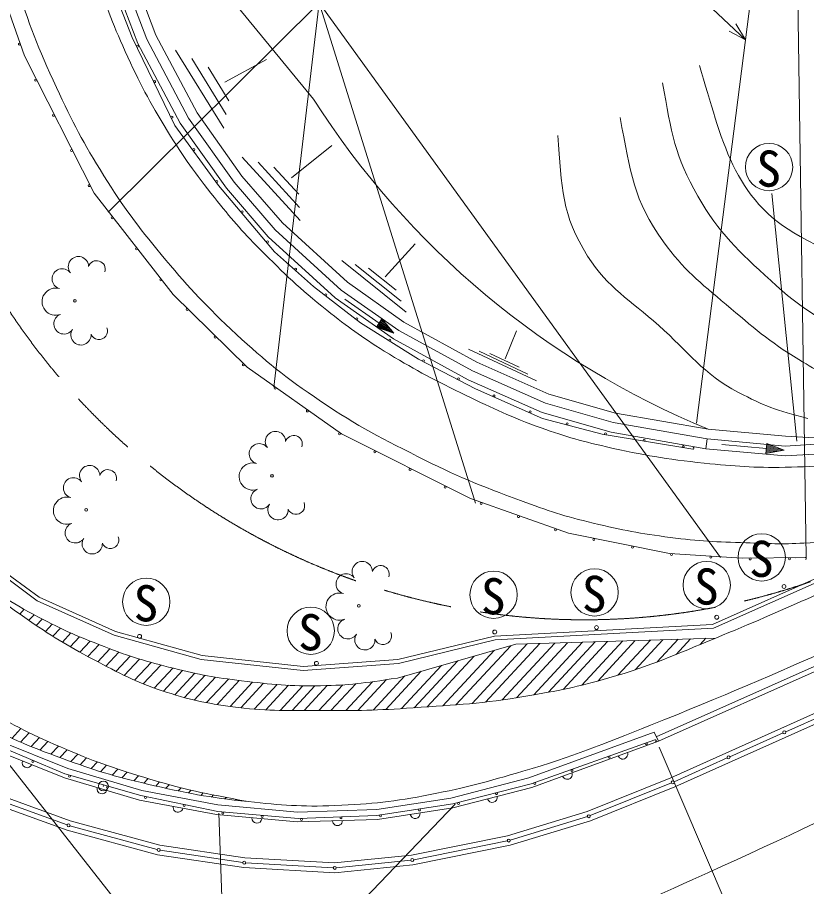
# Model space of a CAD drawing. Units: millimetres, scale not verified. Extents: x 40000 to 680000, y 20000 to 380000.
# Drawn here: x 294863 to 334892, y 243465 to 287534 of the extents above; entities that cross this region are included whole.
import ezdxf
from ezdxf.enums import TextEntityAlignment as Align

# ---------------------------------------------------------------- set-up
doc = ezdxf.new("R2010")
doc.units = ezdxf.units.MM
doc.header["$LTSCALE"] = 1000
doc.header["$PDMODE"] = 32
doc.header["$PDSIZE"] = 500
doc.linetypes.add('CHAIN', pattern=[18.5, 12, -1.5, 3.5, -1.5])
for name, color, linetype, lineweight in [('M-BGD', 7, 'Continuous', 13), ('M-BMK', 2, 'CHAIN', 13), ('M-STR-HTXT', 7, 'Continuous', 13), ('M-STR-STRC', 7, 'Continuous', 13), ('M-STR-STRD', 4, 'Continuous', 13), ('M-WORK', 1, 'Continuous', 13)]:
    doc.layers.add(name, color=color, linetype=linetype, lineweight=lineweight)
doc.styles.add('ＭＳ ゴシック', font='')
doc.styles.get('ＭＳ ゴシック').set_extended_font_data('MS Gothic')

msp = doc.modelspace()

# ---------------------------------------------------------------- linework, layer by layer
at = {"layer": 'M-BGD'}
for p, q in [((300973, 286215), (299538, 289999)), ((301429, 286421), (300013, 290157)), ((300487, 290316), (301885, 286628)), ((301885, 286628), (303974, 282692)), ((303121, 282166), (300973, 286215)), ((303548, 282429), (301429, 286421)), ((303974, 282692), (306253, 279486)), ((305465, 278868), (303121, 282166)), ((305859, 279177), (303548, 282429)), ((306253, 279486), (308304, 277110)), ((307946, 276761), (305859, 279177)), ((307587, 276412), (305465, 278868)), ((311291, 273711), (307946, 276761)), ((308304, 277110), (311604, 274102)), ((310977, 273321), (307587, 276412)), ((314204, 271660), (311291, 273711)), ((311604, 274102), (314469, 272085)), ((313939, 271235), (310977, 273321)), ((311465, 273243), (313214, 272038)), ((313356, 272243), (313072, 271832)), ((313129, 271914), (313425, 271710)), ((313602, 271649), (313157, 271955)), ((313185, 271996), (313778, 271588)), ((313955, 271527), (313214, 272038)), ((313242, 272079), (313835, 271670)), ((313715, 271814), (313270, 272120)), ((313299, 272161), (313595, 271957)), ((313475, 272100), (313327, 272202)), ((313955, 271527), (313356, 272243)), ((314469, 272085), (318172, 270055)), ((313955, 271527), (313072, 271832)), ((313248, 271771), (313100, 271873)), ((317950, 269606), (314204, 271660)), ((317728, 269158), (313939, 271235)), ((318172, 270055), (321821, 268439)), ((321650, 267968), (317950, 269606)), ((321480, 267496), (317728, 269158)), ((321821, 268439), (325195, 267476)), ((325083, 266988), (321650, 267968)), ((324972, 266500), (321480, 267496)), ((325195, 267476), (329906, 266656)), ((329841, 266160), (325083, 266988)), ((329906, 266656), (333820, 266305)), ((329775, 265664), (324972, 266500)), ((333820, 266305), (338174, 266056)), ((329775, 265664), (329841, 266160)), ((333812, 265803), (329841, 266160)), ((330600, 265874), (332852, 265675)), ((332874, 265924), (332830, 265426)), ((333398, 265727), (332860, 265774)), ((332865, 265824), (333223, 265792)), ((333049, 265858), (332869, 265874)), ((333748, 265595), (332874, 265924)), ((338174, 266056), (333812, 265803)), ((333804, 265302), (329775, 265664)), ((333748, 265595), (332830, 265426)), ((333013, 265460), (332834, 265475)), ((332838, 265525), (333197, 265494)), ((333381, 265528), (332843, 265575)), ((332847, 265625), (333564, 265562)), ((333748, 265595), (332852, 265675)), ((332856, 265725), (333573, 265661)), ((338243, 265559), (333804, 265302)), ((334326, 260133), (334826, 260143)), ((327265, 251059), (345452, 259149)), ((327373, 250838), (345548, 258922)), ((328005, 248984), (342154, 255319)), ((328201, 248523), (342353, 254860)), ((333831, 251318), (336525, 252524)), ((327153, 251290), (320801, 248975)), ((327373, 250838), (327153, 251290)), ((331001, 250051), (333694, 251257)), ((297420, 249458), (293681, 250956)), ((327373, 250838), (320949, 248497)), ((297255, 248985), (293461, 250505)), ((328171, 248784), (330864, 249990)), ((301173, 248341), (297420, 249458)), ((301055, 247855), (297255, 248985)), ((320801, 248975), (316845, 247955)), ((323761, 247270), (328005, 248984)), ((323913, 247062), (328033, 248725)), ((293559, 248244), (297536, 246808)), ((305033, 247617), (301173, 248341)), ((320949, 248497), (316946, 247465)), ((323928, 246798), (328201, 248523)), ((293353, 247787), (297385, 246331)), ((293529, 247989), (297389, 246595)), ((304964, 247121), (301055, 247855)), ((316845, 247955), (313086, 247370)), ((309071, 247242), (305033, 247617)), ((313086, 247370), (309071, 247242)), ((316946, 247465), (313133, 246871)), ((319726, 246043), (323761, 247270)), ((297536, 246808), (302081, 245571)), ((309056, 246741), (304964, 247121)), ((313133, 246871), (309056, 246741)), ((319848, 245558), (323928, 246798)), ((319857, 245822), (323772, 247012)), ((297532, 246550), (301959, 245345)), ((297385, 246331), (301978, 245081)), ((314853, 245061), (319726, 246043)), ((302081, 245571), (306396, 244927)), ((314928, 244566), (319848, 245558)), ((314965, 244829), (319712, 245785)), ((301978, 245081), (306345, 244429)), ((302105, 245314), (306295, 244689)), ((310954, 244667), (314853, 245061)), ((306396, 244927), (310954, 244667)), ((306444, 244673), (310885, 244420)), ((311034, 244423), (314817, 244807)), ((306345, 244429), (310965, 244165)), ((310965, 244165), (314928, 244566))]:
    msp.add_line(p, q, dxfattribs=at)
msp.add_lwpolyline([(292256, 302323), (292391, 296349), (293366, 290837), (295224, 285583), (298757, 278621), (302773, 273491), (306514, 269807), (311294, 266417), (317839, 263134), (322814, 261378), (327939, 260354), (331616, 260123), (334826, 260143)], dxfattribs=at)
for centre, radius in [((294962, 286175), 50), ((295792, 284352), 50), ((296697, 282569), 50), ((297602, 280785), 50), ((298507, 279002), 50), ((299671, 277372), 50), ((300904, 275797), 50), ((302137, 274222), 50), ((297784, 273159), 69.2), ((303473, 272731), 50), ((304898, 271328), 50), ((306323, 269924), 50), ((307939, 268735), 50), ((309570, 267578), 50), ((311201, 266421), 50), ((312989, 265511), 50), ((314777, 264614), 50), ((307778, 264293), 69.2), ((316565, 263717), 50), ((318388, 262888), 50), ((298355, 262564), 69.2), ((320274, 262222), 50), ((322160, 261556), 50), ((324102, 261070), 50), ((326064, 260678), 50), ((328033, 260298), 50), ((330029, 260173), 50), ((332030, 260076), 50), ((334030, 260088), 50), ((333746, 258681), 100), ((312182, 257698), 69.2), ((330333, 257121), 100), ((324235, 256600), 100), ((301058, 256151), 100), ((319075, 256374), 100), ((310031, 254786), 100), ((333763, 251288), 75), ((330933, 250021), 75), ((328103, 248753), 75), ((323844, 247033), 75), ((297460, 246570), 75), ((319786, 245800), 75), ((302031, 245325), 75), ((306369, 244678), 75), ((314892, 244814), 75), ((310960, 244416), 75)]:
    msp.add_circle(centre, radius, dxfattribs=at)
for centre, radius, start, end in [((297958, 274896), 514, 0.2842, 217.1541), ((298886, 274765), 436, 342.1541, 162.154), ((297140, 274276), 514, 37.1541, 254.024), ((296805, 273121), 689, 73.7191, 290.589), ((297225, 271994), 514, 110.2842, 327.1541), ((298088, 271437), 514, 147.1541, 4.024), ((299004, 271638), 436, 202.1541, 22.1541), ((307952, 266030), 514, 0.2842, 217.1541), ((308881, 265899), 436, 342.1541, 162.154), ((307134, 265410), 514, 37.1541, 254.024), ((306799, 264255), 689, 73.7191, 290.589), ((298530, 264301), 514, 0.2842, 217.1541), ((299458, 264170), 436, 342.1541, 162.154), ((297711, 263681), 514, 37.1541, 254.024), ((307220, 263128), 514, 110.2842, 327.1541), ((297377, 262526), 689, 73.7191, 290.589), ((308083, 262571), 514, 147.1541, 4.024), ((308998, 262772), 436, 202.1541, 22.1541), ((297797, 261399), 514, 110.2842, 327.1541), ((298660, 260842), 514, 147.1541, 4.024), ((299576, 261042), 436, 202.1541, 22.1541), ((334827, 260093), 50, 270.367, 90.367), ((312357, 259436), 514, 0.2842, 217.1541), ((313285, 259305), 436, 342.1541, 162.154), ((311538, 258815), 514, 37.1541, 254.024), ((311204, 257660), 689, 73.7191, 290.589), ((311624, 256534), 514, 110.2842, 327.1541), ((312487, 255977), 514, 147.1541, 4.024), ((313403, 256177), 436, 202.1541, 22.1541), ((325570, 250181), 250, 200.0245, 20.0245), ((295358, 249745), 250, 158.1602, 338.1602), ((322752, 249154), 250, 200.0245, 20.0245), ((299155, 248420), 250, 163.4403, 343.4403), ((318948, 247981), 250, 194.4589, 14.4589), ((303010, 247488), 250, 169.3689, 349.3689), ((307010, 246931), 250, 174.6884, 354.6884), ((311094, 246806), 250, 181.831, 1.831), ((315040, 247168), 250, 188.85, 8.85)]:
    msp.add_arc(centre, radius, start, end, dxfattribs=at)
msp.add_point((299228, 248568), dxfattribs=at)
at = {"layer": 'M-BMK'}
msp.add_arc((323623, 291992), 35000, 200.7328, 294.6011, dxfattribs=at)
at = {"layer": 'M-STR-HTXT'}
for p, q in [((313570, 303591), (331787, 286400)), ((329308, 266963), (333206, 297531)), ((334875, 260149), (334431, 289040)), ((299475, 277658), (310162, 288264)), ((310162, 288264), (307864, 268793)), ((318106, 262902), (310162, 288264)), ((310162, 288264), (330531, 260143)), ((331787, 286400), (331304, 287199)), ((331787, 286400), (330960, 286836)), ((334400, 266042), (333131, 278605)), ((293646, 250667), (305487, 235578)), ((327406, 250528), (337032, 228094)), ((317067, 247649), (305487, 235578)), ((305487, 235578), (305083, 247186))]:
    msp.add_line(p, q, dxfattribs=at)
for points in [[(329117, 265638), (324530, 266400), (321502, 267201), (318098, 268707), (315201, 270199), (312262, 272053), (309888, 273884), (307905, 275651), (305070, 279004), (302854, 282056), (300681, 286514), (299135, 290495), (298299, 293906), (297662, 297223), (297218, 300546), (297204, 301986)], [(279853, 293817), (279157, 292276), (277649, 288688), (277061, 285893), (276369, 281957), (276295, 278372), (276738, 273928), (278315, 267904), (280283, 263547), (283111, 259304), (286358, 255734), (289598, 253034), (293561, 250733), (297269, 249184), (301127, 248078), (305032, 247269), (309123, 246911), (313082, 247070), (316945, 247658), (320923, 248678), (327193, 250904)]]:
    msp.add_lwpolyline(points, dxfattribs=at)
for centre, radius in [((300951, 286074), 50), ((301827, 284276), 50), ((302704, 282479), 50), ((303808, 280828), 50), ((332987, 279943), 1200), ((304983, 279209), 50), ((306259, 277675), 50), ((307550, 276148), 50), ((308977, 274763), 50), ((310501, 273474), 50), ((312085, 272253), 50), ((313758, 271168), 50), ((315458, 270123), 50), ((317236, 269208), 50), ((319037, 268347), 50), ((320865, 267537), 50), ((322754, 266922), 50), ((324686, 266425), 50), ((326659, 266097), 50), ((328632, 265769), 50), ((332613, 260158), 1200), ((324136, 258380), 1200), ((329826, 258754), 1200), ((319015, 258260), 1200), ((301398, 257905), 1200), ((309744, 256435), 1200), ((326761, 250697), 50), ((324876, 250028), 50), ((295646, 249808), 50), ((297507, 249064), 50), ((322992, 249359), 50), ((299429, 248513), 50), ((321107, 248690), 50), ((319170, 248177), 50), ((301360, 247979), 50), ((317233, 247680), 50), ((303318, 247573), 50), ((305287, 247196), 50), ((315256, 247350), 50), ((307279, 247022), 50), ((309279, 246867), 50), ((311277, 246947), 50), ((313279, 247049), 50)]:
    msp.add_circle(centre, radius, dxfattribs=at)
for centre, start, end in [((329125, 265687), 260.5636, 80.5636), ((327210, 250857), 289.5479, 109.5479)]:
    msp.add_arc(centre, 50, start, end, dxfattribs=at)
at = {"layer": 'M-STR-STRC'}
for p, q in [((295210, 257524), (294985, 257282)), ((295707, 257251), (295442, 256966)), ((296117, 257032), (295819, 256711)), ((296625, 256771), (296283, 256403)), ((297047, 256565), (296667, 256155)), ((297573, 256323), (297144, 255860)), ((298011, 256134), (297540, 255625)), ((330286, 256068), (320150, 255749)), ((329784, 256053), (329493, 255739)), ((298555, 255911), (298032, 255347)), ((299005, 255734), (298440, 255125)), ((320150, 255749), (314139, 254041)), ((319885, 255674), (317108, 252680)), ((320722, 255767), (317924, 252751)), ((321354, 255787), (318605, 252824)), ((322127, 255811), (319457, 252933)), ((322759, 255831), (320171, 253041)), ((323532, 255856), (321059, 253190)), ((324164, 255876), (321793, 253319)), ((324796, 255895), (322541, 253464)), ((325569, 255920), (323487, 253675)), ((326201, 255940), (324295, 253884)), ((326974, 255964), (325319, 254180)), ((327606, 255984), (326191, 254458)), ((328379, 256008), (327311, 254857)), ((329011, 256028), (328277, 255237)), ((299558, 255521), (298944, 254859)), ((300015, 255352), (299358, 254644)), ((319052, 255437), (316448, 252630)), ((300581, 255154), (299866, 254383)), ((301054, 255002), (300286, 254175)), ((301644, 254829), (300810, 253931)), ((317200, 254911), (314992, 252531)), ((318033, 255147), (315647, 252575)), ((302135, 254697), (301251, 253744)), ((302742, 254543), (301805, 253533)), ((303244, 254423), (302270, 253373)), ((303865, 254283), (302851, 253190)), ((315347, 254384), (313547, 252443)), ((316366, 254674), (314339, 252488)), ((304382, 254179), (303335, 253050)), ((304909, 254086), (303832, 252924)), ((305568, 253987), (304459, 252791)), ((306116, 253917), (304988, 252700)), ((306792, 253836), (305649, 252604)), ((312877, 253853), (311517, 252387)), ((313587, 253957), (312138, 252395)), ((314514, 254148), (312908, 252416)), ((307348, 253774), (306197, 252533)), ((308038, 253709), (306881, 252461)), ((308616, 253670), (307457, 252421)), ((309344, 253647), (308184, 252396)), ((309957, 253646), (308793, 252391)), ((310583, 253659), (309407, 252391)), ((311365, 253693), (310156, 252390)), ((312029, 253748), (310766, 252386)), ((295044, 251478), (294584, 250982)), ((295462, 251267), (295019, 250788)), ((295982, 251019), (295559, 250562)), ((296414, 250822), (296008, 250384)), ((296947, 250588), (296562, 250173)), ((297387, 250401), (297019, 250004)), ((297928, 250175), (297581, 249801)), ((298375, 249995), (298043, 249638)), ((298928, 249783), (298614, 249445)), ((299387, 249616), (299088, 249293)), ((299956, 249421), (299676, 249118)), ((300428, 249268), (300165, 248984)), ((301010, 249087), (300771, 248829)), ((301490, 248942), (301273, 248708)), ((302079, 248769), (301891, 248566)), ((302566, 248632), (302398, 248451)), ((303169, 248474), (303024, 248317)), ((303671, 248353), (303541, 248212)), ((304294, 248216), (304182, 248095)), ((304811, 248111), (304715, 248008)), ((305446, 247987), (305377, 247913)), ((305968, 247888), (305927, 247845))]:
    msp.add_line(p, q, dxfattribs=at)
for points, knots in [([(371209, 270629), (364962, 268048), (363368, 267389), (358365, 265260), (353271, 263094), (350439, 261831), (345361, 259628), (338180, 256514), (334254, 254537), (326978, 251650), (324480, 250658), (323084, 250071), (320504, 249315), (318686, 248782), (317661, 248488), (315800, 248130), (313935, 247772), (312868, 247647), (310970, 247573), (309252, 247506), (308283, 247595), (306572, 247773), (304558, 247983), (303437, 248207), (301463, 248664), (299749, 249060), (298801, 249356), (297148, 249957), (295377, 250602), (294395, 251017), (292735, 251909), (291230, 252718), (290425, 253254), (289065, 254288), (287670, 255348), (286960, 256043), (285747, 257309), (284713, 258389), (284184, 259048), (283307, 260259), (282377, 261542), (281870, 262281), (281120, 263678), (280047, 265675), (279563, 266864), (278803, 269000), (278168, 270784), (277915, 271826), (277572, 273687), (277226, 275562), (277172, 276642), (277147, 278548), (277126, 280105), (277229, 280979), (277401, 282526), (277581, 284162), (277736, 285077), (278109, 286680), (278425, 288040), (278669, 288789), (279148, 290100), (279679, 291553), (280038, 292345), (280686, 293750), (281672, 295888), (282279, 297060), (283367, 299148), (284581, 301479), (285293, 302768), (286531, 305085), (288149, 308114), (289425, 310526), (290685, 312893)], [0, 0, 0, 0, 1, 1, 1, 2, 2, 2, 3, 3, 3, 4, 4, 4, 5, 5, 5, 6, 6, 6, 7, 7, 7, 8, 8, 8, 9, 9, 9, 10, 10, 10, 11, 11, 11, 12, 12, 12, 13, 13, 13, 14, 14, 14, 15, 15, 15, 16, 16, 16, 17, 17, 17, 18, 18, 18, 19, 19, 19, 20, 20, 20, 21, 21, 21, 22, 22, 22, 23, 23, 23, 24, 24, 24, 24]), ([(293212, 311628), (293187, 311582), (293181, 311571), (293161, 311534), (290956, 307395), (289625, 305125), (287535, 300926), (286627, 299102), (286085, 298094), (285285, 296219), (284740, 294940), (284476, 294202), (284087, 292867), (283655, 291386), (283453, 290541), (283170, 289025), (282875, 287440), (282761, 286541), (282614, 284936), (282483, 283513), (282439, 282712), (282427, 281283), (282413, 279769), (282414, 278916), (282544, 277407), (282673, 275897), (282692, 275029), (283080, 273563), (283426, 272261), (283733, 271559), (284291, 270332), (285065, 268630), (285545, 267687), (286569, 266123), (287741, 264333), (288482, 263375), (289908, 261779), (290733, 260856), (291214, 260350), (292150, 259539), (293399, 258458), (294119, 257868), (295484, 256938), (296790, 256048), (297551, 255584), (298953, 254855), (300262, 254174), (301004, 253780), (302409, 253328), (303795, 252881), (304611, 252735), (306056, 252550), (307677, 252343), (308602, 252402), (310235, 252389), (312071, 252374), (313101, 252402), (314932, 252527), (317173, 252680), (318438, 252743), (320653, 253120), (322313, 253402), (323247, 253576), (324864, 254045), (327035, 254675), (328196, 255207), (330286, 256068), (333909, 257562), (335910, 258476), (339435, 260187), (341745, 261308), (342503, 261684), (345305, 263148)], [0, 0, 0, 0, 1, 1, 1, 2, 2, 2, 3, 3, 3, 4, 4, 4, 5, 5, 5, 6, 6, 6, 7, 7, 7, 8, 8, 8, 9, 9, 9, 10, 10, 10, 11, 11, 11, 12, 12, 12, 13, 13, 13, 14, 14, 14, 15, 15, 15, 16, 16, 16, 17, 17, 17, 18, 18, 18, 19, 19, 19, 20, 20, 20, 21, 21, 21, 22, 22, 22, 23, 23, 23, 24, 24, 24, 24]), ([(345305, 263148), (342476, 262205), (341599, 261858), (339135, 261419), (337436, 261116), (336472, 260979), (334749, 260881), (333604, 260816), (332959, 260857), (331813, 260896), (330311, 260948), (329464, 260971), (327974, 261168), (326438, 261371), (325581, 261530), (324074, 261891), (322606, 262243), (321800, 262516), (320384, 263039), (318304, 263807), (317143, 264272), (315164, 265272), (313058, 266337), (311874, 266951), (309930, 268288), (308173, 269495), (307247, 270268), (305694, 271727), (304222, 273111), (303450, 273951), (302164, 275510), (300934, 277001), (300277, 277871), (299250, 279508), (298195, 281191), (297677, 282185), (296841, 283987), (295908, 285999), (295456, 287165), (294779, 289277), (294177, 291156), (293875, 292230), (293541, 294174), (293236, 295953), (293166, 296970), (293089, 298773), (293012, 300572), (292993, 301586), (293104, 303383), (293195, 304873), (293323, 305703), (293559, 307176), (293797, 308657), (294074, 309462), (294514, 310896), (294523, 310923), (294525, 310932), (294536, 310965)], [0, 0, 0, 0, 1, 1, 1, 2, 2, 2, 3, 3, 3, 4, 4, 4, 5, 5, 5, 6, 6, 6, 7, 7, 7, 8, 8, 8, 9, 9, 9, 10, 10, 10, 11, 11, 11, 12, 12, 12, 13, 13, 13, 14, 14, 14, 15, 15, 15, 16, 16, 16, 17, 17, 17, 18, 18, 18, 19, 19, 19, 19]), ([(370868, 276682), (368793, 275740), (368221, 275515), (366514, 274788), (359428, 271771), (355322, 270407), (348065, 267828), (346076, 267121), (344960, 266714), (342920, 266172), (341147, 265702), (340161, 265380), (338348, 265105), (336586, 264838), (335583, 264760), (333800, 264726), (332193, 264694), (331290, 264775), (329691, 264937), (327740, 265135), (326652, 265334), (324739, 265762), (323324, 266078), (322543, 266323), (321180, 266816), (319644, 267371), (318820, 267783), (317353, 268502), (315803, 269262), (314941, 269710), (313472, 270617), (312284, 271349), (311654, 271821), (310560, 272687), (309154, 273799), (308433, 274509), (307167, 275779), (306205, 276744), (305710, 277331), (304862, 278399), (303860, 279660), (303324, 280393), (302482, 281766), (301546, 283291), (301070, 284181), (300331, 285809), (299651, 287309), (299341, 288182), (298813, 289741), (298407, 290944), (298211, 291629), (297910, 292862), (297558, 294301), (297396, 295118), (297189, 296585), (296974, 298109), (296878, 298970), (296815, 300509), (296750, 302097), (296714, 302995), (296855, 304579), (297006, 306260), (297198, 307194), (297576, 308838), (297619, 309028), (297662, 309208), (297704, 309380)], [0, 0, 0, 0, 1, 1, 1, 2, 2, 2, 3, 3, 3, 4, 4, 4, 5, 5, 5, 6, 6, 6, 7, 7, 7, 8, 8, 8, 9, 9, 9, 10, 10, 10, 11, 11, 11, 12, 12, 12, 13, 13, 13, 14, 14, 14, 15, 15, 15, 16, 16, 16, 17, 17, 17, 18, 18, 18, 19, 19, 19, 20, 20, 20, 21, 21, 21, 22, 22, 22, 22]), ([(278109, 286680), (277802, 284734), (277707, 284160), (277602, 282531), (277503, 280983), (277487, 280110), (277555, 278561), (277636, 276699), (277627, 275634), (278017, 273810), (278405, 271992), (278740, 270992), (279427, 269265), (280245, 267212), (280735, 266060), (281844, 264148), (282603, 262841), (283104, 262151), (284028, 260955), (284982, 259720), (285545, 259045), (286620, 257913), (287751, 256724), (288416, 256081), (289680, 255033), (290951, 253979), (291704, 253427), (293117, 252571), (294705, 251608), (295644, 251138), (297354, 250415), (298965, 249733), (299898, 249417), (301575, 248917), (303494, 248345), (304203, 248224), (306572, 247773)], [0, 0, 0, 0, 1, 1, 1, 2, 2, 2, 3, 3, 3, 4, 4, 4, 5, 5, 5, 6, 6, 6, 7, 7, 7, 8, 8, 8, 9, 9, 9, 10, 10, 10, 11, 11, 11, 12, 12, 12, 12]), ([(314139, 254041), (312344, 253766), (311773, 253682), (310244, 253650), (308676, 253618), (307794, 253714), (306237, 253902), (304877, 254066), (304117, 254206), (302787, 254533), (301387, 254876), (300610, 255115), (299265, 255633), (297819, 256190), (297018, 256540), (295656, 257279), (294224, 258056), (293735, 258411), (292150, 259539)], [0, 0, 0, 0, 1, 1, 1, 2, 2, 2, 3, 3, 3, 4, 4, 4, 5, 5, 5, 6, 6, 6, 6])]:
    msp.add_open_spline(points, degree=3, knots=knots, dxfattribs=at)
at = {"layer": 'M-STR-STRD'}
for p, q in [((295859, 257962), (292104, 260724)), ((295960, 258135), (292241, 260871)), ((330174, 256560), (339380, 260679)), ((330126, 256758), (338141, 260344)), ((299770, 256211), (295859, 257962)), ((299839, 256400), (295960, 258135)), ((319070, 256170), (330126, 256758)), ((319099, 255971), (330174, 256560)), ((304191, 254977), (299770, 256211)), ((304229, 255174), (299839, 256400)), ((319070, 256170), (314167, 254976)), ((319099, 255971), (314198, 254778)), ((309355, 254625), (304229, 255174)), ((309351, 254424), (304191, 254977)), ((314198, 254778), (309351, 254424)), ((314167, 254976), (309355, 254625))]:
    msp.add_line(p, q, dxfattribs=at)
at = {"layer": 'M-WORK'}
for p, q in [((298876, 296842), (309884, 283387)), ((305327, 281911), (302887, 285875)), ((305458, 282609), (303715, 285441)), ((305387, 284245), (307493, 285403)), ((305590, 283308), (304544, 285007)), ((308759, 279393), (310810, 281038)), ((309206, 277234), (306264, 280443)), ((309170, 277900), (307068, 280193)), ((309133, 278567), (307873, 279942)), ((313521, 274378), (315032, 276051)), ((314576, 272594), (311312, 275200)), ((314326, 273147), (311995, 275008)), ((314076, 273699), (312677, 274817)), ((319603, 270231), (320173, 271649)), ((321195, 269101), (317750, 270715)), ((320752, 269453), (318291, 270606)), ((320309, 269805), (318832, 270496))]:
    msp.add_line(p, q, dxfattribs=at)
msp.add_arc((346305, 306627), 43204, 212.5411, 247.6931, dxfattribs=at)
for points in [[(354754, 286411), (352986, 282873), (352112, 281103), (349267, 278784), (346458, 276493), (344409, 275439), (340818, 274943), (338330, 274599), (336760, 275210), (334562, 276424), (331123, 278324), (330614, 281325), (329459, 285094)], [(327585, 284216), (328037, 281649), (328213, 280514), (329377, 278473), (330471, 276555), (331448, 275690), (333072, 274193), (334672, 272718), (335780, 272008), (337844, 271316), (338386, 271134), (338603, 271041), (339250, 270913)], [(325427, 282460), (325986, 279653), (326099, 278269), (327629, 276157), (328660, 274734), (329467, 274109), (330810, 272976), (332192, 271809), (332955, 271119), (334501, 270181), (335541, 269550), (335941, 269332), (337251, 268718)], [(322281, 281545), (322468, 278926), (322459, 277502), (323786, 275431), (324846, 273776), (325923, 273226), (327389, 271916), (328926, 270543), (329607, 269484), (331431, 268524), (332729, 267841), (333342, 267619), (334946, 267206)], [(327419, 238903), (336921, 243939), (339369, 245204), (346953, 249383), (350928, 251572), (353347, 252488), (357104, 255034), (362195, 258486), (365937, 259534), (369852, 264278), (370377, 264915), (370635, 265152), (371144, 265949)], [(363904, 261764), (357087, 257985), (355280, 257015), (349693, 254082), (341741, 249907), (337317, 247484), (329117, 243821), (323853, 241471), (320878, 240075), (315290, 238664), (307769, 236764), (304377, 237074), (295482, 237237)]]:
    msp.add_open_spline(points, degree=3, knots=[0, 0, 0, 0, 1, 1, 1, 2, 2, 2, 3, 3, 3, 4, 4, 4, 4], dxfattribs=at)

# ---------------------------------------------------------------- texts
at = {"layer": 'M-STR-HTXT', "style": 'ＭＳ ゴシック'}
for p in [(332970, 279868), (332596, 260083), (329809, 258680), (318998, 258186), (324119, 258306), (301381, 257830), (309727, 256361)]:
    msp.add_text('S', height=1833, dxfattribs=at).set_placement(p, align=Align.MIDDLE_CENTER)

doc.saveas('drawing.dxf')
